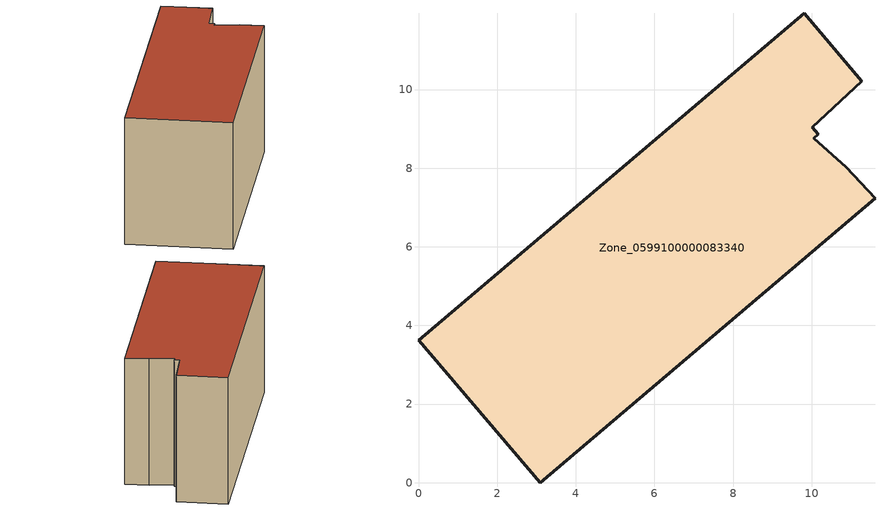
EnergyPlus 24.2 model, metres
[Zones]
Zone_0599100000083340
 floor ground (C_G): 0,3.62 9.81,11.94 11.28,10.21 10.01,9.04 10.16,8.87 10.05,8.76 10.88,8.03 11.61,7.23 3.1,0 z0
 wall outside (C_F): 9.81,11.94 0,3.62 3.1,0 11.61,7.23 10.88,8.03 10.05,8.76 10.16,8.87 10.01,9.04 11.28,10.21 9.81,11.94 z0:5.95
 roof outside (C_R): 10.88,8.03 10.05,8.76 10.16,8.87 10.01,9.04 11.28,10.21 9.81,11.94 0,3.62 3.1,0 11.61,7.23 z5.95
[BUILDING]
Pand.0599100000083340: North Axis=0; Terrain=City; Loads Convergence Tolerance Value=0.04; Temperature Convergence Tolerance Value=0.4; Solar Distribution=FullExterior; Maximum Number of Warmup Days=25; Minimum Number of Warmup Days=1
[Site:Location]
Rotterdam.The.Hague.AP_ZH_NLD Design_Conditions: Latitude=51.96; Longitude=4.45; Time Zone=1; Elevation=-4.5
[SITE:GROUNDTEMPERATURE:BUILDINGSURFACE]
18, 18, 18, 18, 18, 18, 18, 18, 18, 18, 18, 18
[MATERIAL] Thermal Absorptance=0.9; Solar Absorptance=0.7; Visible Absorptance=0.7
Name | Roughness | Thickness | Conductivity | Density | Specific Heat
G.TI.1946 | MediumSmooth | 0.15 | 1 | 540 | 1210
F.TI.1946 | Rough | 0.3 | 0.857143 | 1920 | 840
R.TI.1946 | MediumRough | 0.2 | 0.1 | 1500 | 1000
[CONSTRUCTION]
C_G: G.TI.1946
C_F: F.TI.1946
C_R: R.TI.1946
[ZONE]
Zone_0599100000083340: Type=1; Multiplier=1; Ceiling Height=Autocalculate; Volume=Autocalculate; Floor Area=autocalculate; Part of Total Floor Area=Yes
[ZONEINFILTRATION:DESIGNFLOWRATE]
Infil_Zone_0599100000083340: Zone or ZoneList or Space or SpaceList=Zone_0599100000083340; Schedule=AlwaysOn; Design Flow Rate Calculation Method=Flow/Area; Flow Rate per Floor Area=0.003; Constant Term Coefficient=1; Temperature Term Coefficient=0; Velocity Term Coefficient=0; Velocity Squared Term Coefficient=0
[HVACTEMPLATE:ZONE:IDEALLOADSAIRSYSTEM]
Zone_0599100000083340: Maximum Heating Supply Air Temperature=50; Minimum Cooling Supply Air Temperature=13; Maximum Heating Supply Air Humidity Ratio=0.0156; Minimum Cooling Supply Air Humidity Ratio=0.0077; Heating Limit=NoLimit; Cooling Limit=NoLimit; Dehumidification Control Type=ConstantSensibleHeatRatio; Cooling Sensible Heat Ratio=0.7; Dehumidification Setpoint=60; Humidification Control Type=None; Humidification Setpoint=30; Outdoor Air Method=None; Outdoor Air Flow Rate per Person=0.00944; Outdoor Air Flow Rate per Zone Floor Area=0; Outdoor Air Flow Rate per Zone=0; Demand Controlled Ventilation Type=None; Outdoor Air Economizer Type=NoEconomizer; Heat Recovery Type=None; Sensible Heat Recovery Effectiveness=0.7; Latent Heat Recovery Effectiveness=0.65
[ZONECONTROL:THERMOSTAT]
ThermostatControl_Zone_0599100000083340: Zone or ZoneList=Zone_0599100000083340; Control Type Schedule=DualSetpointControlType; Control 1=Thermostat_Zone_0599100000083340; Temperature Difference Between Cutout And Setpoint=0
[THERMOSTATSETPOINT:DUALSETPOINT]
Thermostat_Zone_0599100000083340: Heating Setpoint Temperature Schedule=HeatingSetpoint_Zone_0599100000083340; Cooling Setpoint Temperature Schedule=CoolingSetpoint_Zone_0599100000083340
[SCHEDULE:COMPACT]
HeatingSetpoint_Zone_0599100000083340: Through: 12/31, For: AllDays, Until: 24:00, 21
CoolingSetpoint_Zone_0599100000083340: Through: 12/31, For: AllDays, Until: 24:00, 24
DualSetpointControlType: Through: 12/31, For: AllDays, Until: 24:00, 4
AlwaysOn: Through: 12/31, For: AllDays, Until: 24:00, 1
